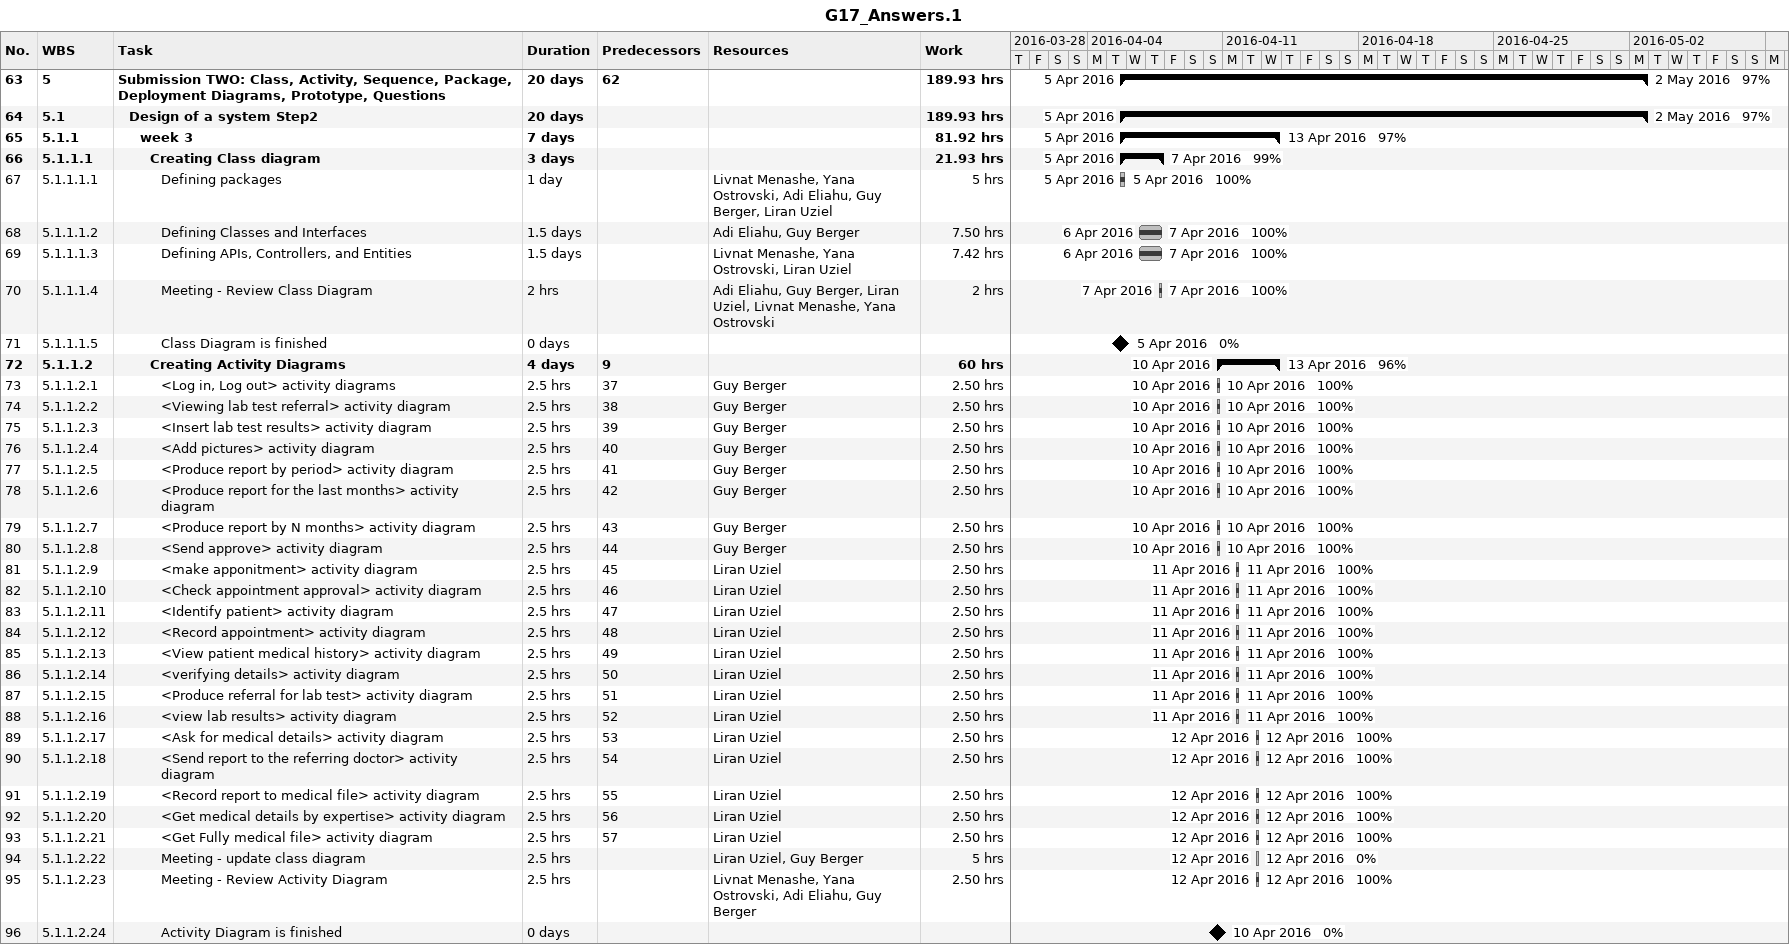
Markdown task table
G17_Answers.1

| ID | WBS | Task | Duration | Start | Finish | Predecessors | Resources | % complete | Work (h) |
|---|---|---|---|---|---|---|---|---|---|
| 63 | 5 | **Submission TWO: Class, Activity, Sequence, Package, Deployment Diagrams, Prototype, Questions** | 20d | 2016-04-05 | 2016-05-02 | 62 |  | 97 | 189.93 |
| 64 | 5.1 | **Design of a system Step2** | 20d | 2016-04-05 | 2016-05-02 |  |  | 97 | 189.93 |
| 65 | 5.1.1 | **week 3** | 7d | 2016-04-05 | 2016-04-13 |  |  | 97 | 81.92 |
| 66 | 5.1.1.1 | **Creating Class diagram** | 3d | 2016-04-05 | 2016-04-07 |  |  | 99 | 21.93 |
| 67 | 5.1.1.1.1 | Defining packages | 1d | 2016-04-05 | 2016-04-05 |  | Livnat Menashe, Yana Ostrovski, Adi Eliahu, Guy Berger, Liran Uziel | 100 | 5 |
| 68 | 5.1.1.1.2 | Defining Classes and Interfaces | 1.5d | 2016-04-06 | 2016-04-07 |  | Adi Eliahu, Guy Berger | 100 | 7.50 |
| 69 | 5.1.1.1.3 | Defining APIs, Controllers, and Entities | 1.5d | 2016-04-06 | 2016-04-07 |  | Livnat Menashe, Yana Ostrovski, Liran Uziel | 100 | 7.42 |
| 70 | 5.1.1.1.4 | Meeting - Review Class Diagram | 2h | 2016-04-07 | 2016-04-07 |  | Adi Eliahu, Guy Berger, Liran Uziel, Livnat Menashe, Yana Ostrovski | 100 | 2 |
| 71 | 5.1.1.1.5 | Class Diagram is finished | 0d | 2016-04-05 | 2016-04-05 |  |  | 0 |  |
| 72 | 5.1.1.2 | **Creating Activity Diagrams** | 4d | 2016-04-10 | 2016-04-13 | 9 |  | 96 | 60 |
| 73 | 5.1.1.2.1 | <Log in, Log out> activity diagrams | 2.5h | 2016-04-10 | 2016-04-10 | 37 | Guy Berger | 100 | 2.50 |
| 74 | 5.1.1.2.2 | <Viewing lab test referral> activity diagram | 2.5h | 2016-04-10 | 2016-04-10 | 38 | Guy Berger | 100 | 2.50 |
| 75 | 5.1.1.2.3 | <Insert lab test results> activity diagram | 2.5h | 2016-04-10 | 2016-04-10 | 39 | Guy Berger | 100 | 2.50 |
| 76 | 5.1.1.2.4 | <Add pictures> activity diagram | 2.5h | 2016-04-10 | 2016-04-10 | 40 | Guy Berger | 100 | 2.50 |
| 77 | 5.1.1.2.5 | <Produce report by period> activity diagram | 2.5h | 2016-04-10 | 2016-04-10 | 41 | Guy Berger | 100 | 2.50 |
| 78 | 5.1.1.2.6 | <Produce report for the last months> activity diagram | 2.5h | 2016-04-10 | 2016-04-10 | 42 | Guy Berger | 100 | 2.50 |
| 79 | 5.1.1.2.7 | <Produce report by N months> activity diagram | 2.5h | 2016-04-10 | 2016-04-10 | 43 | Guy Berger | 100 | 2.50 |
| 80 | 5.1.1.2.8 | <Send approve> activity diagram | 2.5h | 2016-04-10 | 2016-04-10 | 44 | Guy Berger | 100 | 2.50 |
| 81 | 5.1.1.2.9 | <make apponitment> activity diagram | 2.5h | 2016-04-11 | 2016-04-11 | 45 | Liran Uziel | 100 | 2.50 |
| 82 | 5.1.1.2.10 | <Check appointment approval> activity diagram | 2.5h | 2016-04-11 | 2016-04-11 | 46 | Liran Uziel | 100 | 2.50 |
| 83 | 5.1.1.2.11 | <Identify patient> activity diagram | 2.5h | 2016-04-11 | 2016-04-11 | 47 | Liran Uziel | 100 | 2.50 |
| 84 | 5.1.1.2.12 | <Record appointment> activity diagram | 2.5h | 2016-04-11 | 2016-04-11 | 48 | Liran Uziel | 100 | 2.50 |
| 85 | 5.1.1.2.13 | <View patient medical history> activity diagram | 2.5h | 2016-04-11 | 2016-04-11 | 49 | Liran Uziel | 100 | 2.50 |
| 86 | 5.1.1.2.14 | <verifying details> activity diagram | 2.5h | 2016-04-11 | 2016-04-11 | 50 | Liran Uziel | 100 | 2.50 |
| 87 | 5.1.1.2.15 | <Produce referral for lab test> activity diagram | 2.5h | 2016-04-11 | 2016-04-11 | 51 | Liran Uziel | 100 | 2.50 |
| 88 | 5.1.1.2.16 | <view lab results> activity diagram | 2.5h | 2016-04-11 | 2016-04-11 | 52 | Liran Uziel | 100 | 2.50 |
| 89 | 5.1.1.2.17 | <Ask for medical details> activity diagram | 2.5h | 2016-04-12 | 2016-04-12 | 53 | Liran Uziel | 100 | 2.50 |
| 90 | 5.1.1.2.18 | <Send report to the referring doctor> activity diagram | 2.5h | 2016-04-12 | 2016-04-12 | 54 | Liran Uziel | 100 | 2.50 |
| 91 | 5.1.1.2.19 | <Record report to medical file> activity diagram | 2.5h | 2016-04-12 | 2016-04-12 | 55 | Liran Uziel | 100 | 2.50 |
| 92 | 5.1.1.2.20 | <Get medical details by expertise> activity diagram | 2.5h | 2016-04-12 | 2016-04-12 | 56 | Liran Uziel | 100 | 2.50 |
| 93 | 5.1.1.2.21 | <Get Fully medical file> activity diagram | 2.5h | 2016-04-12 | 2016-04-12 | 57 | Liran Uziel | 100 | 2.50 |
| 94 | 5.1.1.2.22 | Meeting - update class diagram | 2.5h | 2016-04-12 | 2016-04-12 |  | Liran Uziel, Guy Berger | 0 | 5 |
| 95 | 5.1.1.2.23 | Meeting - Review Activity Diagram | 2.5h | 2016-04-12 | 2016-04-12 |  | Livnat Menashe, Yana Ostrovski, Adi Eliahu, Guy Berger | 100 | 2.50 |
| 96 | 5.1.1.2.24 | Activity Diagram is finished | 0d | 2016-04-10 | 2016-04-10 |  |  | 0 |  |
